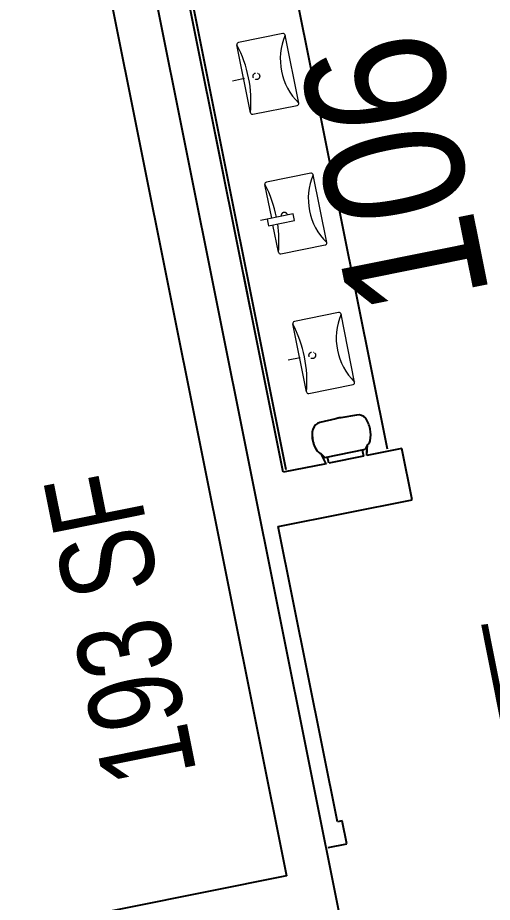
# Model space of a CAD drawing. Header units: inches. Extents: x 69200890 to 69205124, y 27678531 to 27681974.
# Drawn here: x 69201676.8 to 69201783.5, y 27679687.6 to 27679886.6 of the extents above; entities that cross this region are included whole.
import ezdxf
from ezdxf.enums import TextEntityAlignment as Align

# ---------------------------------------------------------------- set-up
doc = ezdxf.new("R2010")
doc.units = ezdxf.units.IN
doc.header["$LTSCALE"] = 10
doc.header["$MEASUREMENT"] = 0
doc.linetypes.add('Hidden 1_8_', pattern=[0.1875, 0.125, -0.0625])
for name, color, linetype in [('A-DOOR', 2, 'CONTINUOUS'), ('A-FLOR', 3, 'CONTINUOUS'), ('A-IDEN-VNUM', 4, 'CONTINUOUS'), ('A-WALL', 5, 'CONTINUOUS'), ('AREA-TEXT', 3, 'CONTINUOUS')]:
    doc.layers.add(name, color=color, linetype=linetype)
doc.layers.add('P-SANR-FIXT', color=6, linetype='CONTINUOUS', lineweight=9)
doc.layers.add('P-SANR-FIXT-HDLN', color=131, linetype='Hidden 1_8_', lineweight=9)
doc.styles.add('CP_AREA', font='arial.ttf', dxfattribs={"height": 15})
doc.styles.add('CP_ROOMVNUMBER', font='arial.ttf', dxfattribs={"width": 0.85, "height": 0.075})

# ---------------------------------------------------------------- blocks, each defined once
blk = doc.blocks.new('pf-Faucet-Automatic - pf-Faucet-Automatic-8825413-LEVEL 1 FLOOR PLAN - OVERALL')
at = {"layer": 'P-SANR-FIXT'}
for p, q in [((0.74, 15.25), (-0.76, 15.25)), ((-0.76, 15.25), (-0.76, 9.25)), ((0.74, 9.25), (0.74, 15.25)), ((-0.76, 9.25), (0.74, 9.25))]:
    blk.add_line(p, q, dxfattribs=at)
blk = doc.blocks.new('pf__L-1_ AS_0614_000 - 0614_000-10931801-LEVEL 1 FLOOR PLAN - OVERALL')
at = {"layer": 'P-SANR-FIXT'}
for p, q in [((0, -4.75), (0, -2)), ((-8.24, -5.04), (-8.24, -15.2)), ((-7.78, -4.59), (7.78, -4.59)), ((8.24, -15.2), (8.24, -5.04)), ((-7.78, -15.66), (7.78, -15.66))]:
    blk.add_line(p, q, dxfattribs=at)
for centre, radius, start, end in [((-7.78, -5.04), 0.457, 90, 180), ((0, 21.95), 27.66, 253.6642, 286.3358), ((7.78, -5.04), 0.457, 360, 90), ((0, -27.09), 13.83, 55.7711, 124.2289), ((-7.78, -15.2), 0.457, 180, 270), ((7.78, -15.2), 0.457, 270, 0)]:
    blk.add_arc(centre, radius, start, end, dxfattribs=at)
at = {"layer": 'P-SANR-FIXT-HDLN'}
blk.add_circle((0, -7.5), 0.75, dxfattribs=at)
blk = doc.blocks.new('pf__L-1_ AS_0614_000 - 0614_000-V33-LEVEL 1 FLOOR PLAN - OVERALL')
at = {"layer": 'P-SANR-FIXT'}
for p, q in [((0, -3.53), (0, -2)), ((-8.24, -5.04), (-8.24, -15.2)), ((-7.78, -4.59), (-1.49, -4.59)), ((0.01, -4.59), (7.78, -4.59)), ((8.24, -15.2), (8.24, -5.04)), ((-7.78, -15.66), (7.78, -15.66))]:
    blk.add_line(p, q, dxfattribs=at)
for centre, radius, start, end in [((-7.78, -5.04), 0.457, 90, 180), ((0, 21.95), 27.66, 253.6642, 266.9089), ((0, 21.95), 27.66, 270.0212, 286.3358), ((7.78, -5.04), 0.457, 360, 90), ((0, -27.09), 13.83, 55.7711, 124.2289), ((-7.78, -15.2), 0.457, 180, 270), ((7.78, -15.2), 0.457, 270, 0)]:
    blk.add_arc(centre, radius, start, end, dxfattribs=at)
at = {"layer": 'P-SANR-FIXT-HDLN'}
for start, end in [(360, 91.022), (268.978, 360)]:
    blk.add_arc((0, -7.5), 0.75, start, end, dxfattribs=at)

msp = doc.modelspace()

# ---------------------------------------------------------------- linework, layer by layer
at = {"layer": 'A-DOOR'}
msp.add_lwpolyline([(69201788.99, 27679713.79, 1.5, 1.5, 0), (69201781.76, 27679750.14, 0, 0, 0), (69201775.65, 27679749.39, 0, 0, 0.414214), (69201749.22, 27679705.82, 0, 0, 0.414214)], format="xyseb", dxfattribs=at)
at = {"layer": 'A-FLOR', "lineweight": -3}
for p, q in [((69201759.92, 27679789.56), (69201739.14, 27679893.25)), ((69201716.35, 27679888.68), (69201737.12, 27679784.99))]:
    msp.add_line(p, q, dxfattribs=at)
at = {"layer": 'A-FLOR'}
for p, q in [((69201752.97, 27679797.2), (69201749.46, 27679796.58)), ((69201748.3, 27679796.35), (69201744.74, 27679795.55)), ((69201745.83, 27679787.69), (69201755.03, 27679789.53)), ((69201754.28, 27679789.38), (69201754.57, 27679787.98)), ((69201755.03, 27679789.53), (69201755.49, 27679790.57)), ((69201755.29, 27679788.12), (69201755.47, 27679790.49)), ((69201755.33, 27679788.64), (69201755.47, 27679790.49)), ((69201744.93, 27679788.56), (69201745.83, 27679787.69)), ((69201746.13, 27679786.28), (69201745, 27679788.49)), ((69201746.13, 27679786.28), (69201745, 27679788.49)), ((69201746.75, 27679786.41), (69201746.43, 27679787.81)), ((69201754.57, 27679787.98), (69201746.75, 27679786.41))]:
    msp.add_line(p, q, dxfattribs=at)
at = {"layer": 'A-FLOR', "flags": 128}
for points in [[(69201743.05, 27679792.3), (69201743.07, 27679792.08), (69201743.1, 27679791.87), (69201743.13, 27679791.71)], [(69201743.25, 27679791.12), (69201743.28, 27679790.97), (69201743.34, 27679790.76), (69201743.41, 27679790.55), (69201743.49, 27679790.35)], [(69201743.63, 27679790.04), (69201743.67, 27679789.94), (69201743.78, 27679789.75), (69201743.89, 27679789.56), (69201744, 27679789.37), (69201744.13, 27679789.19)]]:
    msp.add_lwpolyline(points, dxfattribs=at)
at = {"layer": 'A-FLOR'}
for centre, radius, start, end in [((69201753.37, 27679794.93), 2.31, 43.1289, 99.9801), ((69201745.42, 27679793.26), 2.38, 106.539, 160.9114), ((69201749.31, 27679794.35), 2.23, 86.0097, 116.6534), ((69201749.31, 27679794.35), 2.23, 86.0097, 106.4388), ((69201749.48, 27679792.88), 6.65, 10.2857, 33.0598), ((69201748.55, 27679792.71), 5.55, 166.0577, 193.979), ((69201749.53, 27679792.64), 6.65, 349.5968, 12.3709), ((69201748.6, 27679792.44), 5.54, 191.1691, 217.226), ((69201753.91, 27679792.25), 2.31, 313.3592, 339.5277), ((69201745.93, 27679790.72), 2.38, 223.2108, 245.1079)]:
    msp.add_arc(centre, radius, start, end, dxfattribs=at)
at = {"layer": 'A-WALL'}
for p, q in [((69201752.16, 27679669.82), (69201694.56, 27679957.36)), ((69201687.53, 27679941.53), (69201737.2, 27679693.6)), ((69201737.2, 27679693.6), (69201634.24, 27679672.97))]:
    msp.add_line(p, q, dxfattribs=at)
at = {"layer": 'A-WALL', "lineweight": 25}
for p, q in [((69201716.94, 27679881.91), (69201715.51, 27679889.02)), ((69201736.48, 27679784.35), (69201716.94, 27679881.91)), ((69201723.22, 27679850.54), (69201721.26, 27679860.34)), ((69201729.51, 27679819.16), (69201727.54, 27679828.97)), ((69201763.2, 27679789.7), (69201755.29, 27679788.12)), ((69201765.51, 27679778.18), (69201763.2, 27679789.7)), ((69201746.13, 27679786.28), (69201736.48, 27679784.35)), ((69201735.36, 27679772.14), (69201765.51, 27679778.18)), ((69201748.67, 27679705.71), (69201735.36, 27679772.14)), ((69201749.77, 27679705.93), (69201748.67, 27679705.71)), ((69201750.8, 27679700.79), (69201749.77, 27679705.93)), ((69201746.63, 27679699.95), (69201750.8, 27679700.79))]:
    msp.add_line(p, q, dxfattribs=at)

# ---------------------------------------------------------------- block references
at = {"layer": 'P-SANR-FIXT'}
for name, p, rotation in [('pf__L-1_ AS_0614_000 - 0614_000-10931801-LEVEL 1 FLOOR PLAN - OVERALL', (69201723.11, 27679871.93), 101.3282830250136), ('pf__L-1_ AS_0614_000 - 0614_000-V33-LEVEL 1 FLOOR PLAN - OVERALL', (69201729.4, 27679840.55), 101.3282830250136), ('pf-Faucet-Automatic - pf-Faucet-Automatic-8825413-LEVEL 1 FLOOR PLAN - OVERALL', (69201723.94, 27679838.7), 281.3282830250133), ('pf__L-1_ AS_0614_000 - 0614_000-10931801-LEVEL 1 FLOOR PLAN - OVERALL', (69201735.68, 27679809.18), 101.3282830250136)]:
    msp.add_blockref(name, p, dxfattribs=dict(at, rotation=rotation))

# ---------------------------------------------------------------- texts
at = {"layer": 'A-IDEN-VNUM', "style": 'CP_ROOMVNUMBER', "width": 0.85}
msp.add_text('106', height=31.5, rotation=101.37, dxfattribs=at).set_placement((69201761.43, 27679851.29), align=Align.MIDDLE_CENTER)
at = {"layer": 'AREA-TEXT', "style": 'CP_AREA', "width": 0.75}
for s, p in [('246 SF', (69201793.58, 27679907.6)), ('193 SF', (69201699.79, 27679749.48))]:
    msp.add_text(s, height=21, rotation=101.37, dxfattribs=at).set_placement(p, align=Align.MIDDLE_CENTER)

doc.saveas('drawing.dxf')
